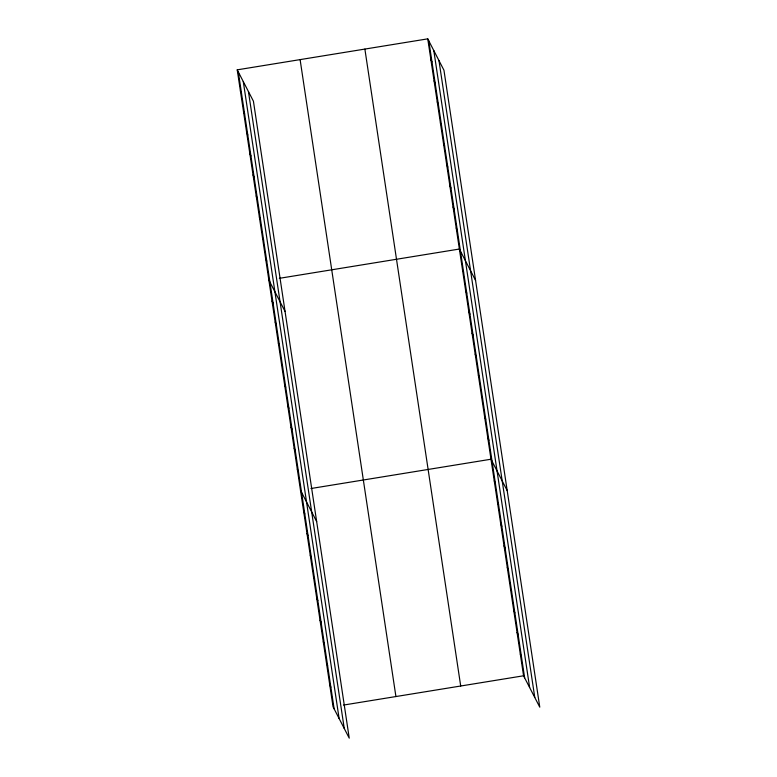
<?xml version="1.0" encoding="UTF-8"?>
<svg xmlns="http://www.w3.org/2000/svg" width="777" height="777" viewBox="0 0 777 777"><rect width="100%" height="100%" fill="white"/><g stroke="black" fill="none" stroke-linecap="round" stroke-linejoin="round"><path stroke-width="1.17" d="M237.228 69.843L253.428 101.214L349.242 738.15L333.051 706.779L237.228 69.843L427.758 38.85L443.949 70.221L539.772 707.157L523.572 675.786L427.758 38.85M279.332 278.331L459.372 249.038L475.573 280.41M310.955 488.519L490.996 459.226L507.187 490.598M343.531 705.069L523.572 675.786M430.914 59.868L431.983 61.927M434.081 80.886L435.149 82.945M437.247 101.904L438.306 103.972M440.404 122.921L441.472 124.99M443.57 143.949L444.629 146.008M446.726 164.967L447.795 167.026M449.893 185.985L450.951 188.044M453.049 207.003L454.118 209.062M456.216 228.02L457.274 230.079M462.538 270.056L463.607 272.115M465.705 291.074L466.763 293.143M468.861 312.092L469.93 314.161M472.027 333.119L473.086 335.178M475.184 354.137L476.252 356.196M478.35 375.155L479.409 377.214M481.507 396.173L482.575 398.232M484.673 417.191L485.742 419.25M487.839 438.209L488.898 440.268M494.259 480.885L495.318 482.944M497.513 502.544L498.581 504.603M500.767 524.193L501.835 526.262M504.03 545.852L505.089 547.911M507.284 567.511L508.352 569.57M510.547 589.16L511.606 591.229M513.801 610.819L514.869 612.878M240.394 90.86L241.462 92.919M517.064 632.478L518.123 634.537M243.56 111.878L244.619 113.937M520.318 654.127L521.386 656.196M246.717 132.896L247.785 134.965M249.883 153.914L250.942 155.983M253.04 174.932L254.108 177.001M256.206 195.959L257.265 198.018M259.363 216.977L260.431 219.036M262.529 237.995L263.597 240.054M265.695 259.013L266.754 261.072M268.852 280.031L285.042 311.402M272.018 301.049L273.077 303.108M275.175 322.067L276.243 324.135M278.341 343.084L279.399 345.153M281.497 364.102L282.566 366.171M284.664 385.13L285.722 387.189M287.82 406.148L288.889 408.207M290.986 427.165L292.055 429.225M294.153 448.183L295.211 450.242M297.309 469.201L298.378 471.26M300.476 490.219L316.666 521.59M303.729 511.878L304.798 513.937M306.993 533.527L308.051 535.596M310.246 555.186L311.315 557.245M313.5 576.845L314.568 578.904M316.763 598.504L317.822 600.563M320.017 620.153L321.086 622.222M323.281 641.812L324.339 643.871M326.534 663.471L327.603 665.53M329.798 685.12L330.856 687.189M438.956 60.548L534.78 697.484M433.809 50.583L529.632 687.519M428.817 40.909L524.64 677.845M364.879 49.077L460.703 686.013M300.107 59.615L395.92 696.551M248.436 91.54L344.25 728.476M243.288 81.575L339.112 718.511M238.296 71.902L334.12 708.838"/></g></svg>
